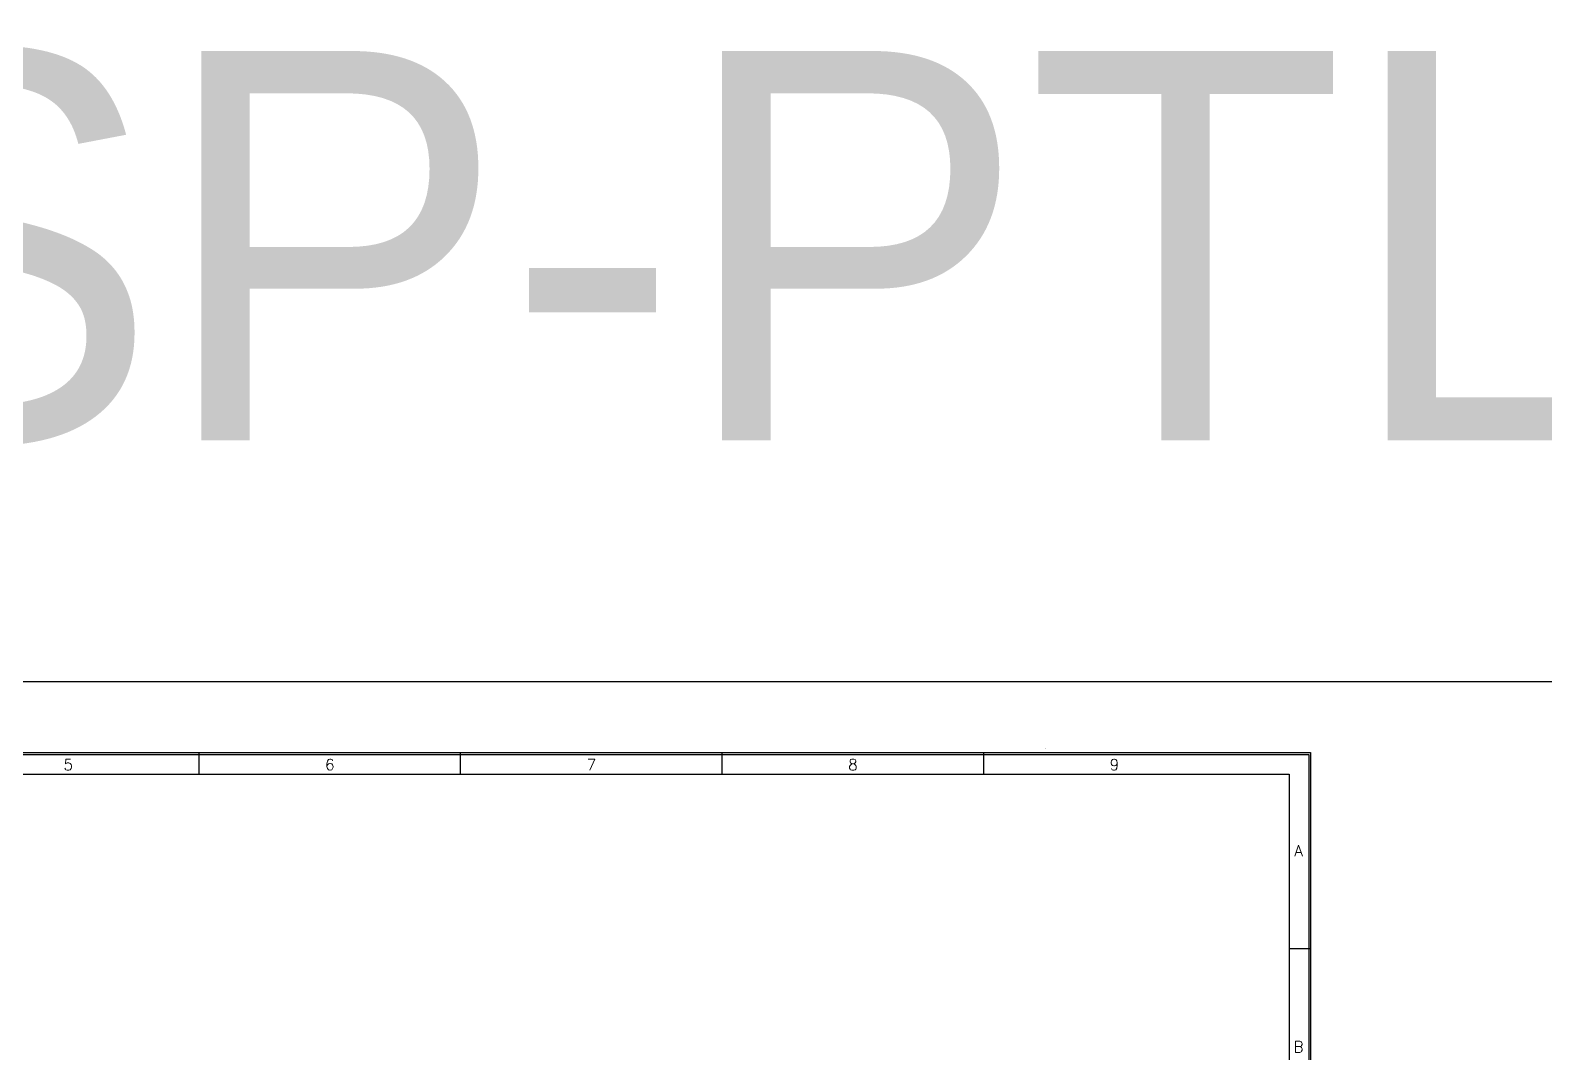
# Model space of a CAD drawing. Header units: millimetres. Extents: x 45 to 885, y 38 to 718.
# Drawn here: x 243.2 to 472.5, y 562.8 to 717.6 of the extents above; entities that cross this region are included whole.
import ezdxf
from ezdxf.enums import TextEntityAlignment as Align

# ---------------------------------------------------------------- set-up
doc = ezdxf.new("R2010")
doc.units = ezdxf.units.MM
for name, color, linetype in [('20', 2, 'Continuous'), ('30', 3, 'Continuous'), ('70', 7, 'Continuous'), ('ASHADE', 7, 'Continuous')]:
    doc.layers.add(name, color=color, linetype=linetype)
doc.styles.add('ghs', font='NGULIM.TTF')
doc.styles.add('SIMPLEX', font='SIMPLEX')

msp = doc.modelspace()

# ---------------------------------------------------------------- linework, layer by layer
msp.add_lwpolyline([(45.491, 618.976), (885.408, 618.976), (885.408, 37.938), (45.491, 37.938)], close=True)
at = {"layer": '20', "color": 7}
for p, q in [((64.163, 604.943), (433.829, 604.943)), ((433.829, 604.943), (433.829, 368.63))]:
    msp.add_line(p, q, dxfattribs=at)
at = {"layer": '30', "color": 7}
for p, q in [((268.796, 604.943), (268.796, 608.21)), ((308.396, 604.943), (308.396, 608.21)), ((347.996, 604.943), (347.996, 608.21)), ((387.596, 604.943), (387.596, 608.21)), ((437.096, 578.51), (433.829, 578.51))]:
    msp.add_line(p, q, dxfattribs=at)
at = {"layer": '70', "color": 7}
for points in [[(437.096, 340.91), (60.896, 340.91), (60.896, 608.21), (437.096, 608.21)], [(436.799, 341.207), (61.193, 341.207), (61.193, 607.913), (436.799, 607.913)]]:
    msp.add_lwpolyline(points, close=True, dxfattribs=at)
msp.add_solid([(396.96, 608.816), (397.019, 608.816), (396.99, 608.994)], dxfattribs=at)

# ---------------------------------------------------------------- texts
at = {"layer": '30', "color": 7, "style": 'SIMPLEX'}
for s, p in [('5', (248.996, 606.383)), ('6', (288.596, 606.383)), ('7', (328.196, 606.383)), ('8', (367.796, 606.383)), ('9', (407.396, 606.383)), ('A', (435.264, 593.36))]:
    msp.add_text(s, height=1.683, dxfattribs=at).set_placement(p, align=Align.MIDDLE)
at = {"layer": '30', "color": 0, "linetype": 'ByBlock', "lineweight": 25, "style": 'SIMPLEX'}
msp.add_text('B', height=1.683, dxfattribs=at).set_placement((435.264, 563.66), align=Align.MIDDLE)
at = {"layer": 'ASHADE', "color": 0, "linetype": 'ByBlock', "lineweight": 25, "ltscale": 2, "style": 'ghs'}
msp.add_text('DSP-PTL/PTM', height=58.968, dxfattribs=at).set_placement((153.114, 655.472))

doc.saveas('drawing.dxf')
